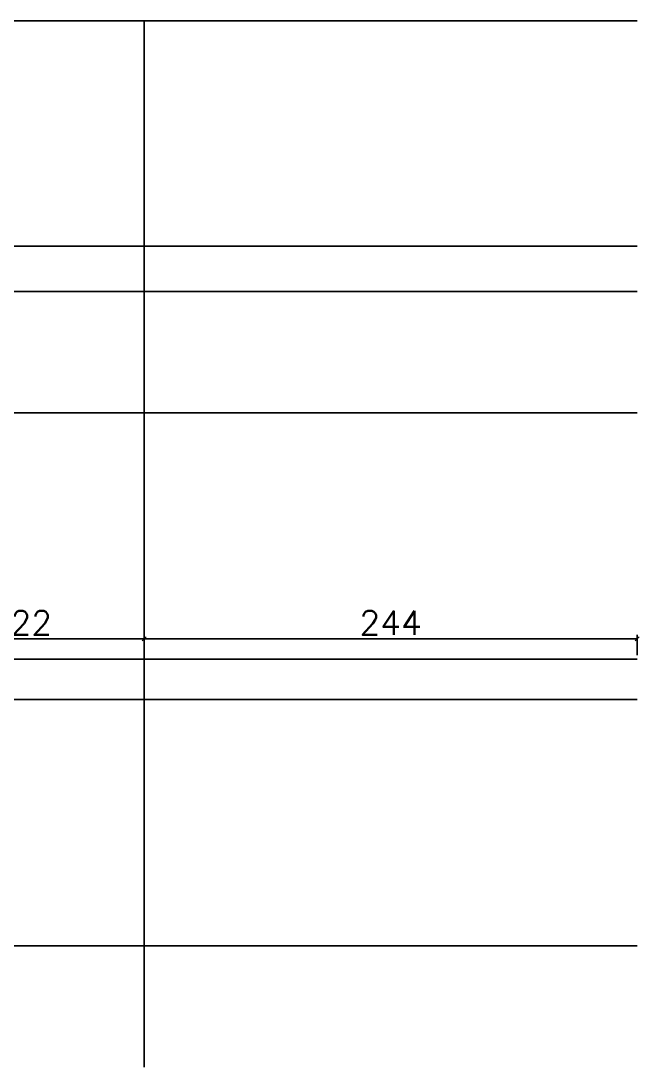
# Model space of a CAD drawing. Extents: x -40810 to 33675, y -2018 to 21213.
# Drawn here: x 12341 to 12647, y 15363 to 15881 of the extents above; entities that cross this region are included whole.
import ezdxf

# ---------------------------------------------------------------- set-up
doc = ezdxf.new("R2010")
doc.units = 0
doc.layers.get('0').update_dxf_attribs({"color": 1, "lineweight": 9})
doc.layers.add('P-NOTAS', color=7, linetype='Continuous')
doc.layers.add('Painéis', color=255, linetype='Continuous')
doc.styles.add('Romans', font='romans.shx', dxfattribs={"height": 12})
doc.dimstyles.new('cotas', dxfattribs={"dimtxt": 9, "dimasz": 2, "dimexe": 2, "dimexo": 2, "dimgap": 2, "dimtad": 1, "dimdec": 1, "dimzin": 12, "dimdsep": 46, "dimtxsty": 'Romans', "dimblk": 'OBLIQUE', "dimcen": 9, "dimclrd": 4, "dimclre": 4, "dimclrt": 240, "dimaunit": 1, "dimadec": 8, "dimazin": 3, "dimtfac": 1, "dimtdec": 1, "dimtix": 1, "dimtmove": 0, "dimatfit": 2, "dimldrblk": 'OBLIQUE', "dimfxl": 1, "dimtolj": 1, "dimtzin": 0, "dimlwd": -1, "dimlwe": -1, "dimarcsym": 0})

# ---------------------------------------------------------------- blocks, each defined once
blk = doc.blocks.new('_Oblique')
at = {"color": 0, "linetype": 'ByBlock', "lineweight": -2}
blk.add_line((-0.5, -0.5), (0.5, 0.5), dxfattribs=at)
blk = doc.blocks.new('*D3729')
at = {"layer": 'Defpoints', "color": 0, "linetype": 'Continuous', "ltscale": 30, "transparency": 16777216}
for p in [(12401.91, 15574.5), (12279.91, 15564.5), (12401.91, 15564.5)]:
    blk.add_point(p, dxfattribs=at)
at = {"layer": 'P-NOTAS', "color": 4, "linetype": 'Continuous', "ltscale": 30, "transparency": 16777216}
for p, q in [((12279.91, 15566.5), (12279.91, 15576.5)), ((12401.91, 15566.5), (12401.91, 15576.5)), ((12279.91, 15574.5), (12401.91, 15574.5))]:
    blk.add_line(p, q, dxfattribs=at)
at = {"layer": 'P-NOTAS', "color": 4, "linetype": 'Continuous', "ltscale": 30, "transparency": 16777216, "xscale": 2, "yscale": 2, "zscale": 2, "rotation": 180}
blk.add_blockref('_Oblique', (12279.91, 15574.5), dxfattribs=at)
at = {"layer": 'P-NOTAS', "color": 4, "linetype": 'Continuous', "ltscale": 30, "transparency": 16777216, "xscale": 2, "yscale": 2, "zscale": 2}
blk.add_blockref('_Oblique', (12401.91, 15574.5), dxfattribs=at)
at = {"layer": 'P-NOTAS', "color": 240, "linetype": 'Continuous', "ltscale": 30, "transparency": 16777216, "insert": (12340.91, 15582.5), "char_height": 12, "attachment_point": 5, "style": 'Romans'}
blk.add_mtext('\\A1;122', dxfattribs=at)
blk = doc.blocks.new('*D3730')
at = {"layer": 'Defpoints', "color": 0, "linetype": 'Continuous', "ltscale": 30, "transparency": 16777216}
for p in [(12645.91, 15574.5), (12401.91, 15564.5), (12645.91, 15564.5)]:
    blk.add_point(p, dxfattribs=at)
at = {"layer": 'P-NOTAS', "color": 4, "linetype": 'Continuous', "ltscale": 30, "transparency": 16777216}
for p, q in [((12401.91, 15566.5), (12401.91, 15576.5)), ((12645.91, 15566.5), (12645.91, 15576.5)), ((12401.91, 15574.5), (12645.91, 15574.5))]:
    blk.add_line(p, q, dxfattribs=at)
at = {"layer": 'P-NOTAS', "color": 4, "linetype": 'Continuous', "ltscale": 30, "transparency": 16777216, "xscale": 2, "yscale": 2, "zscale": 2, "rotation": 180}
blk.add_blockref('_Oblique', (12401.91, 15574.5), dxfattribs=at)
at = {"layer": 'P-NOTAS', "color": 4, "linetype": 'Continuous', "ltscale": 30, "transparency": 16777216, "xscale": 2, "yscale": 2, "zscale": 2}
blk.add_blockref('_Oblique', (12645.91, 15574.5), dxfattribs=at)
at = {"layer": 'P-NOTAS', "color": 240, "linetype": 'Continuous', "ltscale": 30, "transparency": 16777216, "insert": (12523.91, 15582.5), "char_height": 12, "attachment_point": 5, "style": 'Romans'}
blk.add_mtext('\\A1;244', dxfattribs=at)
blk = doc.blocks.new('*D3796')
at = {"layer": 'Defpoints', "color": 0, "linetype": 'Continuous', "ltscale": 30, "transparency": 16777216}
for p in [(12401.91, 15574.5), (12279.91, 15564.5), (12401.91, 15564.5)]:
    blk.add_point(p, dxfattribs=at)
at = {"layer": 'P-NOTAS', "color": 4, "linetype": 'Continuous', "ltscale": 30, "transparency": 16777216}
for p, q in [((12279.91, 15566.5), (12279.91, 15576.5)), ((12401.91, 15566.5), (12401.91, 15576.5)), ((12279.91, 15574.5), (12401.91, 15574.5))]:
    blk.add_line(p, q, dxfattribs=at)
at = {"layer": 'P-NOTAS', "color": 4, "linetype": 'Continuous', "ltscale": 30, "transparency": 16777216, "xscale": 2, "yscale": 2, "zscale": 2, "rotation": 180}
blk.add_blockref('_Oblique', (12279.91, 15574.5), dxfattribs=at)
at = {"layer": 'P-NOTAS', "color": 4, "linetype": 'Continuous', "ltscale": 30, "transparency": 16777216, "xscale": 2, "yscale": 2, "zscale": 2}
blk.add_blockref('_Oblique', (12401.91, 15574.5), dxfattribs=at)
at = {"layer": 'P-NOTAS', "color": 240, "linetype": 'Continuous', "ltscale": 30, "transparency": 16777216, "insert": (12340.91, 15582.5), "char_height": 12, "attachment_point": 5, "style": 'Romans'}
blk.add_mtext('\\A1;122', dxfattribs=at)
blk = doc.blocks.new('*D3797')
at = {"layer": 'Defpoints', "color": 0, "linetype": 'Continuous', "ltscale": 30, "transparency": 16777216}
for p in [(12645.91, 15574.5), (12401.91, 15564.5), (12645.91, 15564.5)]:
    blk.add_point(p, dxfattribs=at)
at = {"layer": 'P-NOTAS', "color": 4, "linetype": 'Continuous', "ltscale": 30, "transparency": 16777216}
for p, q in [((12401.91, 15566.5), (12401.91, 15576.5)), ((12645.91, 15566.5), (12645.91, 15576.5)), ((12401.91, 15574.5), (12645.91, 15574.5))]:
    blk.add_line(p, q, dxfattribs=at)
at = {"layer": 'P-NOTAS', "color": 4, "linetype": 'Continuous', "ltscale": 30, "transparency": 16777216, "xscale": 2, "yscale": 2, "zscale": 2, "rotation": 180}
blk.add_blockref('_Oblique', (12401.91, 15574.5), dxfattribs=at)
at = {"layer": 'P-NOTAS', "color": 4, "linetype": 'Continuous', "ltscale": 30, "transparency": 16777216, "xscale": 2, "yscale": 2, "zscale": 2}
blk.add_blockref('_Oblique', (12645.91, 15574.5), dxfattribs=at)
at = {"layer": 'P-NOTAS', "color": 240, "linetype": 'Continuous', "ltscale": 30, "transparency": 16777216, "insert": (12523.91, 15582.5), "char_height": 12, "attachment_point": 5, "style": 'Romans'}
blk.add_mtext('\\A1;244', dxfattribs=at)
blk = doc.blocks.new('*D6267')
at = {"layer": 'Defpoints', "color": 0, "ltscale": 30, "transparency": 16777216}
for p in [(12401.91, 15574.5), (12279.91, 15564.5), (12401.91, 15564.5)]:
    blk.add_point(p, dxfattribs=at)
at = {"layer": 'P-NOTAS', "color": 4, "ltscale": 30, "transparency": 16777216}
for p, q in [((12279.91, 15566.5), (12279.91, 15576.5)), ((12401.91, 15566.5), (12401.91, 15576.5)), ((12279.91, 15574.5), (12401.91, 15574.5))]:
    blk.add_line(p, q, dxfattribs=at)
at = {"layer": 'P-NOTAS', "color": 4, "ltscale": 30, "transparency": 16777216, "xscale": 2, "yscale": 2, "zscale": 2, "rotation": 180}
blk.add_blockref('_Oblique', (12279.91, 15574.5), dxfattribs=at)
at = {"layer": 'P-NOTAS', "color": 4, "ltscale": 30, "transparency": 16777216, "xscale": 2, "yscale": 2, "zscale": 2}
blk.add_blockref('_Oblique', (12401.91, 15574.5), dxfattribs=at)
at = {"layer": 'P-NOTAS', "color": 240, "ltscale": 30, "transparency": 16777216, "insert": (12340.91, 15582.5), "char_height": 12, "attachment_point": 5, "style": 'Romans'}
blk.add_mtext('\\A1;122', dxfattribs=at)
blk = doc.blocks.new('*D6268')
at = {"layer": 'Defpoints', "color": 0, "ltscale": 30, "transparency": 16777216}
for p in [(12645.91, 15574.5), (12401.91, 15564.5), (12645.91, 15564.5)]:
    blk.add_point(p, dxfattribs=at)
at = {"layer": 'P-NOTAS', "color": 4, "ltscale": 30, "transparency": 16777216}
for p, q in [((12401.91, 15566.5), (12401.91, 15576.5)), ((12645.91, 15566.5), (12645.91, 15576.5)), ((12401.91, 15574.5), (12645.91, 15574.5))]:
    blk.add_line(p, q, dxfattribs=at)
at = {"layer": 'P-NOTAS', "color": 4, "ltscale": 30, "transparency": 16777216, "xscale": 2, "yscale": 2, "zscale": 2, "rotation": 180}
blk.add_blockref('_Oblique', (12401.91, 15574.5), dxfattribs=at)
at = {"layer": 'P-NOTAS', "color": 4, "ltscale": 30, "transparency": 16777216, "xscale": 2, "yscale": 2, "zscale": 2}
blk.add_blockref('_Oblique', (12645.91, 15574.5), dxfattribs=at)
at = {"layer": 'P-NOTAS', "color": 240, "ltscale": 30, "transparency": 16777216, "insert": (12523.91, 15582.5), "char_height": 12, "attachment_point": 5, "style": 'Romans'}
blk.add_mtext('\\A1;244', dxfattribs=at)
blk = doc.blocks.new('*D6334')
at = {"layer": 'Defpoints', "color": 0, "ltscale": 30, "transparency": 16777216}
for p in [(12401.91, 15574.5), (12279.91, 15564.5), (12401.91, 15564.5)]:
    blk.add_point(p, dxfattribs=at)
at = {"layer": 'P-NOTAS', "color": 4, "ltscale": 30, "transparency": 16777216}
for p, q in [((12279.91, 15566.5), (12279.91, 15576.5)), ((12401.91, 15566.5), (12401.91, 15576.5)), ((12279.91, 15574.5), (12401.91, 15574.5))]:
    blk.add_line(p, q, dxfattribs=at)
at = {"layer": 'P-NOTAS', "color": 4, "ltscale": 30, "transparency": 16777216, "xscale": 2, "yscale": 2, "zscale": 2, "rotation": 180}
blk.add_blockref('_Oblique', (12279.91, 15574.5), dxfattribs=at)
at = {"layer": 'P-NOTAS', "color": 4, "ltscale": 30, "transparency": 16777216, "xscale": 2, "yscale": 2, "zscale": 2}
blk.add_blockref('_Oblique', (12401.91, 15574.5), dxfattribs=at)
at = {"layer": 'P-NOTAS', "color": 240, "ltscale": 30, "transparency": 16777216, "insert": (12340.91, 15582.5), "char_height": 12, "attachment_point": 5, "style": 'Romans'}
blk.add_mtext('\\A1;122', dxfattribs=at)
blk = doc.blocks.new('*D6335')
at = {"layer": 'Defpoints', "color": 0, "ltscale": 30, "transparency": 16777216}
for p in [(12645.91, 15574.5), (12401.91, 15564.5), (12645.91, 15564.5)]:
    blk.add_point(p, dxfattribs=at)
at = {"layer": 'P-NOTAS', "color": 4, "ltscale": 30, "transparency": 16777216}
for p, q in [((12401.91, 15566.5), (12401.91, 15576.5)), ((12645.91, 15566.5), (12645.91, 15576.5)), ((12401.91, 15574.5), (12645.91, 15574.5))]:
    blk.add_line(p, q, dxfattribs=at)
at = {"layer": 'P-NOTAS', "color": 4, "ltscale": 30, "transparency": 16777216, "xscale": 2, "yscale": 2, "zscale": 2, "rotation": 180}
blk.add_blockref('_Oblique', (12401.91, 15574.5), dxfattribs=at)
at = {"layer": 'P-NOTAS', "color": 4, "ltscale": 30, "transparency": 16777216, "xscale": 2, "yscale": 2, "zscale": 2}
blk.add_blockref('_Oblique', (12645.91, 15574.5), dxfattribs=at)
at = {"layer": 'P-NOTAS', "color": 240, "ltscale": 30, "transparency": 16777216, "insert": (12523.91, 15582.5), "char_height": 12, "attachment_point": 5, "style": 'Romans'}
blk.add_mtext('\\A1;244', dxfattribs=at)
blk = doc.blocks.new('*D6451')
at = {"layer": 'Defpoints', "color": 0, "ltscale": 30, "transparency": 16777216}
for p in [(12401.91, 15574.5), (12279.91, 15564.5), (12401.91, 15564.5)]:
    blk.add_point(p, dxfattribs=at)
at = {"layer": 'P-NOTAS', "color": 4, "ltscale": 30, "transparency": 16777216}
for p, q in [((12279.91, 15566.5), (12279.91, 15576.5)), ((12401.91, 15566.5), (12401.91, 15576.5)), ((12279.91, 15574.5), (12401.91, 15574.5))]:
    blk.add_line(p, q, dxfattribs=at)
at = {"layer": 'P-NOTAS', "color": 4, "ltscale": 30, "transparency": 16777216, "xscale": 2, "yscale": 2, "zscale": 2, "rotation": 180}
blk.add_blockref('_Oblique', (12279.91, 15574.5), dxfattribs=at)
at = {"layer": 'P-NOTAS', "color": 4, "ltscale": 30, "transparency": 16777216, "xscale": 2, "yscale": 2, "zscale": 2}
blk.add_blockref('_Oblique', (12401.91, 15574.5), dxfattribs=at)
at = {"layer": 'P-NOTAS', "color": 240, "ltscale": 30, "transparency": 16777216, "insert": (12340.91, 15582.5), "char_height": 12, "attachment_point": 5, "style": 'Romans'}
blk.add_mtext('\\A1;122', dxfattribs=at)
blk = doc.blocks.new('*D6452')
at = {"layer": 'Defpoints', "color": 0, "ltscale": 30, "transparency": 16777216}
for p in [(12645.91, 15574.5), (12401.91, 15564.5), (12645.91, 15564.5)]:
    blk.add_point(p, dxfattribs=at)
at = {"layer": 'P-NOTAS', "color": 4, "ltscale": 30, "transparency": 16777216}
for p, q in [((12401.91, 15566.5), (12401.91, 15576.5)), ((12645.91, 15566.5), (12645.91, 15576.5)), ((12401.91, 15574.5), (12645.91, 15574.5))]:
    blk.add_line(p, q, dxfattribs=at)
at = {"layer": 'P-NOTAS', "color": 4, "ltscale": 30, "transparency": 16777216, "xscale": 2, "yscale": 2, "zscale": 2, "rotation": 180}
blk.add_blockref('_Oblique', (12401.91, 15574.5), dxfattribs=at)
at = {"layer": 'P-NOTAS', "color": 4, "ltscale": 30, "transparency": 16777216, "xscale": 2, "yscale": 2, "zscale": 2}
blk.add_blockref('_Oblique', (12645.91, 15574.5), dxfattribs=at)
at = {"layer": 'P-NOTAS', "color": 240, "ltscale": 30, "transparency": 16777216, "insert": (12523.91, 15582.5), "char_height": 12, "attachment_point": 5, "style": 'Romans'}
blk.add_mtext('\\A1;244', dxfattribs=at)
blk = doc.blocks.new('*D6518')
at = {"layer": 'Defpoints', "color": 0, "ltscale": 30, "transparency": 16777216}
for p in [(12401.91, 15574.5), (12279.91, 15564.5), (12401.91, 15564.5)]:
    blk.add_point(p, dxfattribs=at)
at = {"layer": 'P-NOTAS', "color": 4, "ltscale": 30, "transparency": 16777216}
for p, q in [((12279.91, 15566.5), (12279.91, 15576.5)), ((12401.91, 15566.5), (12401.91, 15576.5)), ((12279.91, 15574.5), (12401.91, 15574.5))]:
    blk.add_line(p, q, dxfattribs=at)
at = {"layer": 'P-NOTAS', "color": 4, "ltscale": 30, "transparency": 16777216, "xscale": 2, "yscale": 2, "zscale": 2, "rotation": 180}
blk.add_blockref('_Oblique', (12279.91, 15574.5), dxfattribs=at)
at = {"layer": 'P-NOTAS', "color": 4, "ltscale": 30, "transparency": 16777216, "xscale": 2, "yscale": 2, "zscale": 2}
blk.add_blockref('_Oblique', (12401.91, 15574.5), dxfattribs=at)
at = {"layer": 'P-NOTAS', "color": 240, "ltscale": 30, "transparency": 16777216, "insert": (12340.91, 15582.5), "char_height": 12, "attachment_point": 5, "style": 'Romans'}
blk.add_mtext('\\A1;122', dxfattribs=at)
blk = doc.blocks.new('*D6519')
at = {"layer": 'Defpoints', "color": 0, "ltscale": 30, "transparency": 16777216}
for p in [(12645.91, 15574.5), (12401.91, 15564.5), (12645.91, 15564.5)]:
    blk.add_point(p, dxfattribs=at)
at = {"layer": 'P-NOTAS', "color": 4, "ltscale": 30, "transparency": 16777216}
for p, q in [((12401.91, 15566.5), (12401.91, 15576.5)), ((12645.91, 15566.5), (12645.91, 15576.5)), ((12401.91, 15574.5), (12645.91, 15574.5))]:
    blk.add_line(p, q, dxfattribs=at)
at = {"layer": 'P-NOTAS', "color": 4, "ltscale": 30, "transparency": 16777216, "xscale": 2, "yscale": 2, "zscale": 2, "rotation": 180}
blk.add_blockref('_Oblique', (12401.91, 15574.5), dxfattribs=at)
at = {"layer": 'P-NOTAS', "color": 4, "ltscale": 30, "transparency": 16777216, "xscale": 2, "yscale": 2, "zscale": 2}
blk.add_blockref('_Oblique', (12645.91, 15574.5), dxfattribs=at)
at = {"layer": 'P-NOTAS', "color": 240, "ltscale": 30, "transparency": 16777216, "insert": (12523.91, 15582.5), "char_height": 12, "attachment_point": 5, "style": 'Romans'}
blk.add_mtext('\\A1;244', dxfattribs=at)

msp = doc.modelspace()

# ---------------------------------------------------------------- linework, layer by layer
at = {"layer": 'Painéis', "linetype": 'Continuous', "ltscale": 30}
for points in [[(12645.913, 15880.529), (12068.913, 15880.529)], [(12645.913, 15880.529), (12068.913, 15880.529)], [(12401.913, 15362.529), (12401.913, 15880.529)], [(12401.913, 15362.529), (12401.913, 15880.529)], [(12035.913, 15769.029), (12645.913, 15769.029)], [(12035.913, 15769.029), (12645.913, 15769.029)], [(12035.913, 15746.529), (12645.913, 15746.529)], [(12035.913, 15746.529), (12645.913, 15746.529)], [(12035.913, 15686.529), (12645.913, 15686.529)], [(12035.913, 15686.529), (12645.913, 15686.529)], [(12035.913, 15564.529), (12645.913, 15564.529)], [(12035.913, 15564.529), (12645.913, 15564.529)], [(12035.913, 15544.529), (12645.913, 15544.529)], [(12035.913, 15544.529), (12645.913, 15544.529)], [(12046.913, 15422.529), (12645.913, 15422.529)], [(12046.913, 15422.529), (12645.913, 15422.529)]]:
    msp.add_lwpolyline(points, dxfattribs=at)
at = {"layer": 'Painéis', "ltscale": 30}
for points in [[(12645.913, 15880.529), (12068.913, 15880.529)], [(12645.913, 15880.529), (12068.913, 15880.529)], [(12645.913, 15880.529), (12068.913, 15880.529)], [(12645.913, 15880.529), (12068.913, 15880.529)], [(12401.913, 15362.529), (12401.913, 15880.529)], [(12401.913, 15362.529), (12401.913, 15880.529)], [(12401.913, 15362.529), (12401.913, 15880.529)], [(12401.913, 15362.529), (12401.913, 15880.529)], [(12035.913, 15769.029), (12645.913, 15769.029)], [(12035.913, 15769.029), (12645.913, 15769.029)], [(12035.913, 15769.029), (12645.913, 15769.029)], [(12035.913, 15769.029), (12645.913, 15769.029)], [(12035.913, 15746.529), (12645.913, 15746.529)], [(12035.913, 15746.529), (12645.913, 15746.529)], [(12035.913, 15746.529), (12645.913, 15746.529)], [(12035.913, 15746.529), (12645.913, 15746.529)], [(12035.913, 15686.529), (12645.913, 15686.529)], [(12035.913, 15686.529), (12645.913, 15686.529)], [(12035.913, 15686.529), (12645.913, 15686.529)], [(12035.913, 15686.529), (12645.913, 15686.529)], [(12035.913, 15564.529), (12645.913, 15564.529)], [(12035.913, 15564.529), (12645.913, 15564.529)], [(12035.913, 15564.529), (12645.913, 15564.529)], [(12035.913, 15564.529), (12645.913, 15564.529)], [(12035.913, 15544.529), (12645.913, 15544.529)], [(12035.913, 15544.529), (12645.913, 15544.529)], [(12035.913, 15544.529), (12645.913, 15544.529)], [(12035.913, 15544.529), (12645.913, 15544.529)], [(12046.913, 15422.529), (12645.913, 15422.529)], [(12046.913, 15422.529), (12645.913, 15422.529)], [(12046.913, 15422.529), (12645.913, 15422.529)], [(12046.913, 15422.529), (12645.913, 15422.529)]]:
    msp.add_lwpolyline(points, dxfattribs=at)

# ---------------------------------------------------------------- dimensions: what is measured, and where the dimension line sits
at = {"layer": 'P-NOTAS', "linetype": 'Continuous', "ltscale": 30}
for base, p1, p2, picture, middle in [((12401.913, 15574.503), (12279.913, 15564.503), (12401.913, 15564.503), '*D3729', (12340.913, 15582.503)), ((12401.913, 15574.503), (12279.913, 15564.503), (12401.913, 15564.503), '*D3796', (12340.913, 15582.503)), ((12645.913, 15574.503), (12401.913, 15564.503), (12645.913, 15564.503), '*D3730', (12523.913, 15582.503)), ((12645.913, 15574.503), (12401.913, 15564.503), (12645.913, 15564.503), '*D3797', (12523.913, 15582.503))]:
    dim = msp.add_linear_dim(base=base, p1=p1, p2=p2, dimstyle='cotas', dxfattribs=at)
    dim.commit()
    dim.dimension.update_dxf_attribs({"geometry": picture, "text_midpoint": middle})
at = {"layer": 'P-NOTAS', "ltscale": 30}
for base, p1, p2, picture, middle in [((12401.913, 15574.503), (12279.913, 15564.503), (12401.913, 15564.503), '*D6267', (12340.913, 15582.503)), ((12401.913, 15574.503), (12279.913, 15564.503), (12401.913, 15564.503), '*D6334', (12340.913, 15582.503)), ((12401.913, 15574.503), (12279.913, 15564.503), (12401.913, 15564.503), '*D6451', (12340.913, 15582.503)), ((12401.913, 15574.503), (12279.913, 15564.503), (12401.913, 15564.503), '*D6518', (12340.913, 15582.503)), ((12645.913, 15574.503), (12401.913, 15564.503), (12645.913, 15564.503), '*D6268', (12523.913, 15582.503)), ((12645.913, 15574.503), (12401.913, 15564.503), (12645.913, 15564.503), '*D6335', (12523.913, 15582.503)), ((12645.913, 15574.503), (12401.913, 15564.503), (12645.913, 15564.503), '*D6452', (12523.913, 15582.503)), ((12645.913, 15574.503), (12401.913, 15564.503), (12645.913, 15564.503), '*D6519', (12523.913, 15582.503))]:
    dim = msp.add_linear_dim(base=base, p1=p1, p2=p2, dimstyle='cotas', dxfattribs=at)
    dim.commit()
    dim.dimension.update_dxf_attribs({"geometry": picture, "text_midpoint": middle})

doc.saveas('drawing.dxf')
